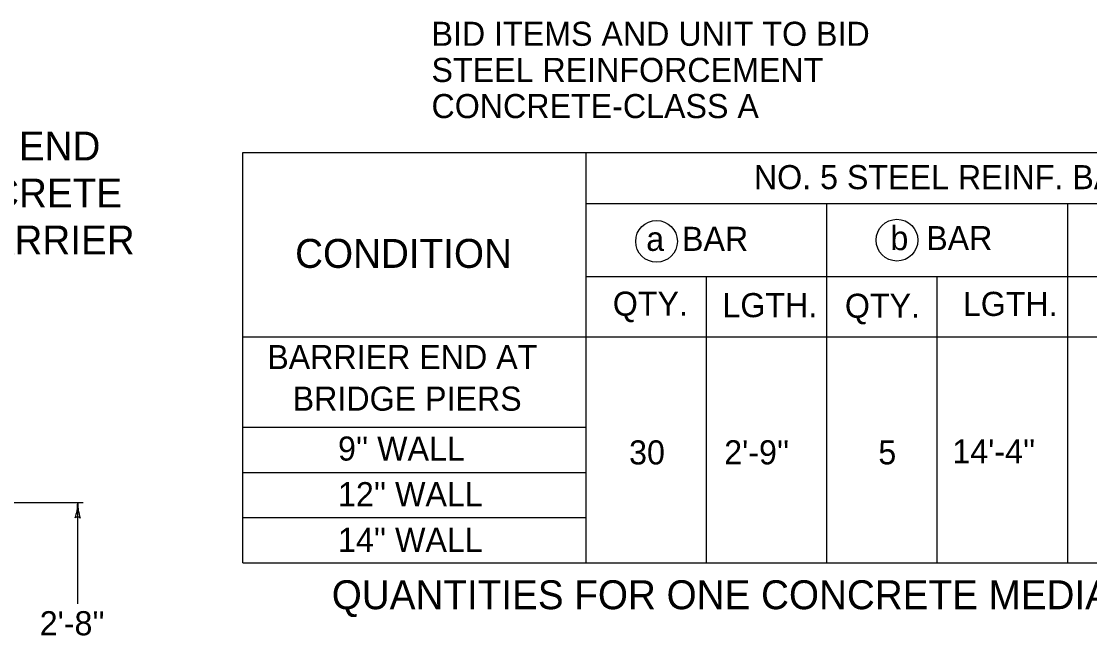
# Model space of a CAD drawing. Extents: x 997.6 to 1036.5, y 998.9 to 1022.6.
# Drawn here: x 1021.66 to 1030.54, y 1010.27 to 1015.37 of the extents above; entities that cross this region are included whole.
import ezdxf

# ---------------------------------------------------------------- set-up
doc = ezdxf.new("R2010")
doc.units = 0
doc.layers.add('Level 1', color=7, linetype='Continuous')

msp = doc.modelspace()

# ---------------------------------------------------------------- linework, layer by layer
at = {"layer": 'Level 1'}
for p, q in [((1023.5035, 1010.8755), (1023.5035, 1014.2803)), ((1023.5035, 1014.2803), (1035.1166, 1014.2803)), ((1026.3551, 1010.8755), (1026.3551, 1014.2803)), ((1026.3551, 1013.8572), (1032.3551, 1013.8572)), ((1028.3551, 1010.8755), (1028.3551, 1013.8572)), ((1030.3551, 1010.8755), (1030.3551, 1013.8572)), ((1026.3551, 1013.2517), (1032.3551, 1013.2517)), ((1027.3551, 1010.8755), (1027.3551, 1013.2517)), ((1029.2705, 1010.8755), (1029.2705, 1013.2517)), ((1023.5035, 1012.7505), (1035.1166, 1012.7505)), ((1023.5035, 1012.0005), (1026.3551, 1012.0005)), ((1023.5035, 1011.6255), (1026.3551, 1011.6255)), ((1022.1764, 1011.3724), (1020.5483, 1011.3724)), ((1022.1309, 1010.5347), (1022.1309, 1011.3724)), ((1023.5035, 1011.2505), (1026.3551, 1011.2505)), ((1023.5035, 1010.8755), (1035.1166, 1010.8755))]:
    msp.add_line(p, q, dxfattribs=at)
for centre in [(1026.9394, 1013.5434), (1028.9366, 1013.5539)]:
    msp.add_circle(centre, 0.1733, dxfattribs=at)
for centre, radius, start, end in [((1021.7403, 1011.3724), 0.3906, 341.34716, 359.99389), ((1022.5215, 1011.3724), 0.3906, 179.98778, 180), ((1022.5215, 1011.3724), 0.3906, 180, 198.66878), ((1022.1309, 1011.2239), 0.0312, 48.7746, 130.89129)]:
    msp.add_arc(centre, radius, start, end, dxfattribs=at)

# ---------------------------------------------------------------- texts
for s, height, p in [('BID ITEMS AND UNIT TO BID', 0.2, (1025.07, 1015.1667)), ('STEEL REINFORCEMENT', 0.2, (1025.07, 1014.8667)), ('CONCRETE-CLASS A', 0.2, (1025.07, 1014.5667)), ('BARRIER END', 0.24, (1020.1257, 1014.215)), ('NO. 5 STEEL REINF. BARS', 0.2, (1027.7482, 1013.9768)), ('FOR CONCRETE', 0.24, (1019.932, 1013.825)), ('MEDIAN BARRIER', 0.24, (1019.8403, 1013.435)), ('a  BAR', 0.2, (1026.8537, 1013.4646)), ('b  BAR', 0.2, (1028.8821, 1013.4708)), ('CONDITION', 0.24, (1023.9372, 1013.3237)), ('QTY.', 0.2, (1026.576, 1012.9263)), ('LGTH.', 0.2, (1027.4869, 1012.9143)), ('QTY.', 0.2, (1028.504, 1012.9089)), ('LGTH.', 0.2, (1029.4841, 1012.9247)), ('BARRIER END AT', 0.2, (1023.7054, 1012.4837)), ('BRIDGE PIERS', 0.2, (1023.9168, 1012.1381)), ("9'' WALL", 0.2, (1024.2933, 1011.7238)), ('30', 0.2, (1026.7113, 1011.6919)), ("2'-9''", 0.2, (1027.5017, 1011.6926)), ('5', 0.2, (1028.7819, 1011.6928)), ("14'-4''", 0.2, (1029.397, 1011.7003)), ("12'' WALL", 0.2, (1024.2934, 1011.345)), ("14'' WALL", 0.2, (1024.2933, 1010.9662)), ('QUANTITIES FOR ONE CONCRETE MEDIAN BARRIER END', 0.24, (1024.2415, 1010.4903)), ("2'-8''", 0.2, (1021.8154, 1010.2739))]:
    msp.add_text(s, height=height, dxfattribs=at).set_placement(p)

doc.saveas('drawing.dxf')
